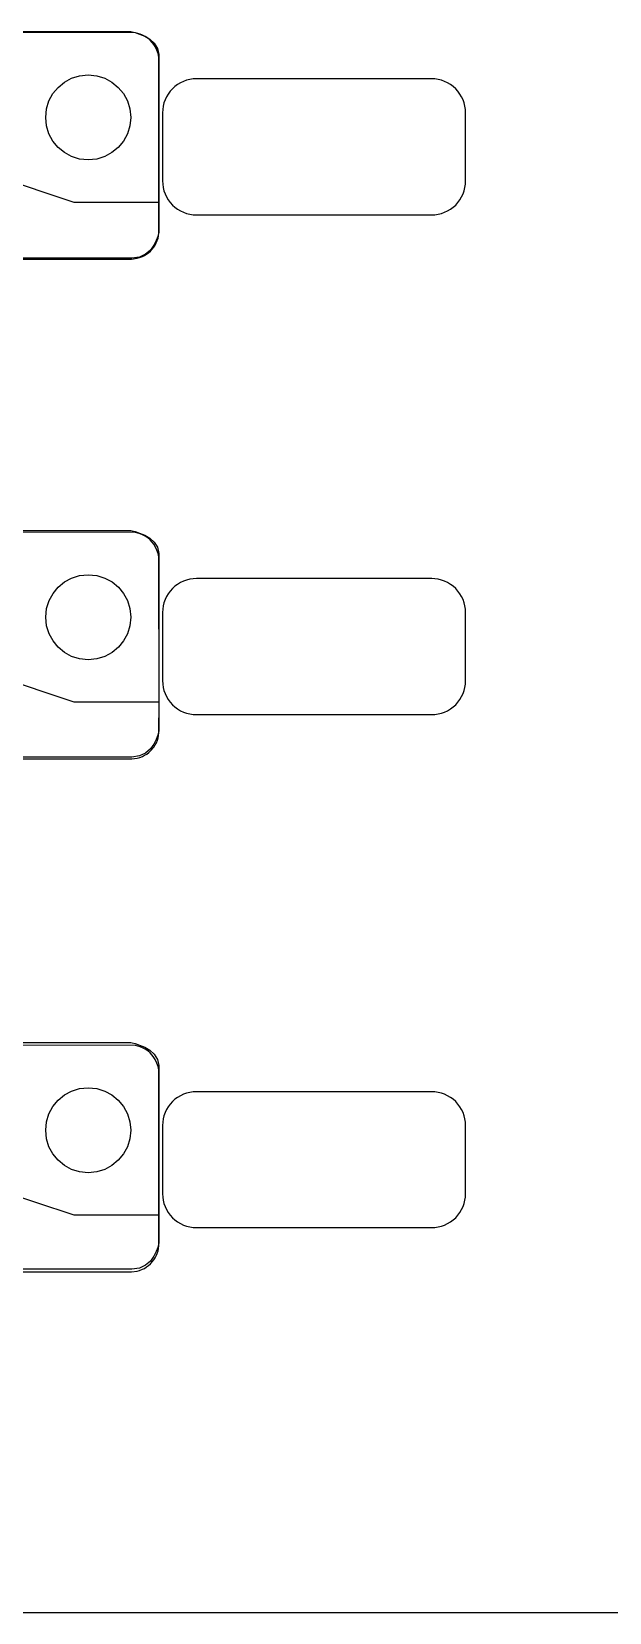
# Model space of a CAD drawing. Header units: metres. Extents: x 0 to 595, y 0 to 842.
# Drawn here: x 337.3 to 357.3, y 447.9 to 502.6 of the extents above; entities that cross this region are included whole.
import ezdxf

# ---------------------------------------------------------------- set-up
doc = ezdxf.new("R2010")
doc.units = ezdxf.units.M
doc.layers.add('SCHEMATICS', color=7, linetype='Continuous')

msp = doc.modelspace()

# ---------------------------------------------------------------- linework, layer by layer
at = {"layer": 'SCHEMATICS', "color": 7}
for p, q in [((340.911, 502.577), (336.825, 502.586)), ((340.999, 502.556), (340.911, 502.577)), ((341.078, 502.532), (340.999, 502.556)), ((341.16, 502.498), (341.078, 502.532)), ((341.253, 502.448), (341.16, 502.498)), ((341.342, 502.39), (341.253, 502.448)), ((341.424, 502.319), (341.342, 502.39)), ((341.495, 502.243), (341.424, 502.319)), ((341.552, 502.172), (341.495, 502.243)), ((341.599, 502.096), (341.552, 502.172)), ((341.657, 501.97), (341.599, 502.096)), ((341.702, 501.856), (341.657, 501.97)), ((341.714, 501.794), (341.702, 501.856)), ((341.721, 501.733), (341.714, 501.794)), ((341.729, 496.703), (341.721, 501.733)), ((351.171, 500.982), (343.029, 500.982)), ((341.851, 499.805), (341.851, 497.45)), ((352.346, 497.45), (352.346, 499.805)), ((338.788, 496.703), (335.845, 497.684)), ((341.73, 496.703), (338.788, 496.703)), ((341.726, 495.642), (341.729, 496.703)), ((343.029, 496.272), (351.171, 496.272)), ((341.549, 495.15), (341.594, 495.225)), ((341.594, 495.225), (341.637, 495.299)), ((341.637, 495.299), (341.672, 495.381)), ((341.672, 495.381), (341.696, 495.465)), ((341.696, 495.465), (341.714, 495.551)), ((341.714, 495.551), (341.726, 495.642)), ((303.525, 494.745), (340.781, 494.742)), ((340.781, 494.742), (340.971, 494.769)), ((340.971, 494.769), (341.06, 494.792)), ((341.06, 494.792), (341.153, 494.828)), ((341.153, 494.828), (341.228, 494.865)), ((341.228, 494.865), (341.301, 494.912)), ((341.301, 494.912), (341.37, 494.964)), ((341.37, 494.964), (341.435, 495.021)), ((341.435, 495.021), (341.549, 495.15)), ((340.914, 485.273), (336.828, 485.288)), ((341.002, 485.254), (340.914, 485.273)), ((341.081, 485.233), (341.002, 485.254)), ((341.163, 485.201), (341.081, 485.233)), ((341.256, 485.146), (341.163, 485.201)), ((341.345, 485.089), (341.256, 485.146)), ((341.427, 485.02), (341.345, 485.089)), ((341.498, 484.94), (341.427, 485.02)), ((341.555, 484.87), (341.498, 484.94)), ((341.602, 484.796), (341.555, 484.87)), ((341.66, 484.667), (341.602, 484.796)), ((341.705, 484.55), (341.66, 484.667)), ((341.717, 484.495), (341.705, 484.55)), ((341.724, 484.43), (341.717, 484.495)), ((341.732, 479.399), (341.724, 484.43)), ((351.171, 483.682), (343.029, 483.682)), ((341.851, 482.504), (341.851, 480.149)), ((352.346, 480.149), (352.346, 482.504)), ((338.794, 479.399), (335.851, 480.385)), ((341.736, 479.399), (338.794, 479.399)), ((341.729, 478.338), (341.732, 479.399)), ((343.029, 478.973), (351.171, 478.973)), ((341.699, 478.165), (341.717, 478.251)), ((341.717, 478.251), (341.729, 478.338)), ((341.373, 477.661), (341.438, 477.72)), ((341.438, 477.72), (341.552, 477.852)), ((341.552, 477.852), (341.597, 477.925)), ((341.597, 477.925), (341.64, 477.999)), ((341.64, 477.999), (341.675, 478.085)), ((341.675, 478.085), (341.699, 478.165)), ((303.528, 477.442), (340.784, 477.439)), ((340.784, 477.439), (340.974, 477.465)), ((340.974, 477.465), (341.063, 477.492)), ((341.063, 477.492), (341.156, 477.526)), ((341.156, 477.526), (341.231, 477.565)), ((341.231, 477.565), (341.304, 477.609)), ((341.304, 477.609), (341.373, 477.661)), ((340.911, 467.518), (336.825, 467.532)), ((340.999, 467.497), (340.911, 467.518)), ((341.078, 467.473), (340.999, 467.497)), ((341.16, 467.442), (341.078, 467.473)), ((341.253, 467.389), (341.16, 467.442)), ((341.342, 467.331), (341.253, 467.389)), ((341.424, 467.263), (341.342, 467.331)), ((341.495, 467.184), (341.424, 467.263)), ((341.552, 467.11), (341.495, 467.184)), ((341.599, 467.04), (341.552, 467.11)), ((341.657, 466.911), (341.599, 467.04)), ((341.702, 466.794), (341.657, 466.911)), ((341.714, 466.735), (341.702, 466.794)), ((341.721, 466.677), (341.714, 466.735)), ((341.729, 461.647), (341.721, 466.677)), ((351.171, 465.921), (343.029, 465.921)), ((341.851, 464.746), (341.851, 462.391)), ((352.346, 462.391), (352.346, 464.746)), ((338.788, 461.647), (335.845, 462.625)), ((341.73, 461.647), (338.788, 461.647)), ((341.726, 460.583), (341.729, 461.647)), ((343.029, 461.215), (351.171, 461.215)), ((341.594, 460.166), (341.637, 460.243)), ((341.637, 460.243), (341.672, 460.325)), ((341.672, 460.325), (341.696, 460.409)), ((341.696, 460.409), (341.714, 460.498)), ((341.714, 460.498), (341.726, 460.583)), ((303.525, 459.686), (340.781, 459.683)), ((340.781, 459.683), (340.971, 459.71)), ((340.971, 459.71), (341.06, 459.736)), ((341.06, 459.736), (341.153, 459.772)), ((341.153, 459.772), (341.228, 459.806)), ((341.228, 459.806), (341.301, 459.853)), ((341.301, 459.853), (341.37, 459.905)), ((341.37, 459.905), (341.435, 459.964)), ((341.435, 459.964), (341.549, 460.096)), ((341.549, 460.096), (341.594, 460.166)), ((219.973, 447.897), (397.561, 447.897))]:
    msp.add_line(p, q, dxfattribs=at)
for points in [[(303.402, 502.607), (305.236, 502.607), (309.576, 502.608), (315.572, 502.61), (322.379, 502.611), (329.149, 502.613), (335.033, 502.615), (339.186, 502.616), (340.758, 502.616)], [(340.758, 502.616), (340.799, 502.608), (340.907, 502.581), (341.06, 502.531), (341.236, 502.455), (341.412, 502.35), (341.567, 502.212), (341.677, 502.037), (341.721, 501.822)], [(341.721, 501.822), (341.723, 501.377), (341.724, 500.594), (341.725, 499.597), (341.724, 498.508), (341.723, 497.448), (341.722, 496.539), (341.721, 495.905), (341.721, 495.666)], [(337.806, 499.647), (337.836, 499.944), (337.921, 500.22), (338.057, 500.47), (338.236, 500.687), (338.454, 500.867), (338.703, 501.002), (338.979, 501.087), (339.275, 501.117)], [(339.275, 501.117), (339.573, 501.087), (339.85, 501.002), (340.1, 500.867), (340.319, 500.687), (340.499, 500.47), (340.635, 500.22), (340.721, 499.944), (340.751, 499.647)], [(343.029, 500.982), (342.912, 500.976), (342.797, 500.959), (342.686, 500.931), (342.577, 500.892), (342.474, 500.842), (342.375, 500.783), (342.282, 500.715), (342.195, 500.637)], [(352.002, 500.637), (351.915, 500.715), (351.822, 500.783), (351.723, 500.842), (351.619, 500.892), (351.511, 500.931), (351.4, 500.959), (351.286, 500.976), (351.171, 500.982)], [(342.195, 500.637), (342.117, 500.549), (342.048, 500.455), (341.989, 500.356), (341.94, 500.253), (341.902, 500.145), (341.874, 500.034), (341.857, 499.921), (341.851, 499.805)], [(352.346, 499.805), (352.34, 499.921), (352.323, 500.034), (352.295, 500.145), (352.256, 500.253), (352.207, 500.356), (352.148, 500.455), (352.08, 500.549), (352.002, 500.637)], [(339.275, 498.175), (338.979, 498.205), (338.703, 498.29), (338.454, 498.426), (338.236, 498.605), (338.057, 498.823), (337.921, 499.073), (337.836, 499.35), (337.806, 499.647)], [(340.751, 499.647), (340.721, 499.35), (340.635, 499.073), (340.499, 498.823), (340.319, 498.605), (340.1, 498.426), (339.85, 498.29), (339.573, 498.205), (339.275, 498.175)], [(341.851, 497.45), (341.857, 497.334), (341.874, 497.22), (341.902, 497.108), (341.94, 496.999), (341.989, 496.895), (342.048, 496.795), (342.117, 496.702), (342.195, 496.614)], [(352.002, 496.614), (352.08, 496.702), (352.148, 496.795), (352.207, 496.895), (352.256, 496.999), (352.295, 497.108), (352.323, 497.22), (352.34, 497.334), (352.346, 497.45)], [(342.195, 496.614), (342.282, 496.536), (342.375, 496.468), (342.474, 496.41), (342.577, 496.361), (342.686, 496.322), (342.797, 496.295), (342.912, 496.278), (343.029, 496.272)], [(351.171, 496.272), (351.286, 496.278), (351.4, 496.295), (351.511, 496.322), (351.619, 496.361), (351.723, 496.41), (351.822, 496.468), (351.915, 496.536), (352.002, 496.614)], [(341.721, 495.666), (341.713, 495.628), (341.686, 495.527), (341.634, 495.384), (341.551, 495.22), (341.431, 495.056), (341.267, 494.913), (341.055, 494.812), (340.788, 494.774)], [(340.788, 494.774), (338.957, 494.774), (334.624, 494.776), (328.635, 494.777), (321.835, 494.779), (315.074, 494.781), (309.195, 494.782), (305.048, 494.784), (303.477, 494.784)], [(303.402, 485.339), (305.236, 485.339), (309.576, 485.34), (315.572, 485.341), (322.379, 485.342), (329.149, 485.343), (335.033, 485.344), (339.186, 485.345), (340.758, 485.345)], [(340.758, 485.345), (340.799, 485.337), (340.907, 485.31), (341.06, 485.26), (341.236, 485.185), (341.412, 485.08), (341.567, 484.941), (341.677, 484.766), (341.721, 484.551)], [(341.721, 484.551), (341.723, 484.108), (341.724, 483.327), (341.725, 482.331), (341.724, 481.242), (341.723, 480.182), (341.722, 479.274), (341.721, 478.64), (341.721, 478.401)], [(337.809, 482.346), (337.839, 482.642), (337.924, 482.919), (338.06, 483.169), (338.239, 483.387), (338.456, 483.566), (338.706, 483.702), (338.982, 483.788), (339.278, 483.818)], [(339.278, 483.818), (339.576, 483.788), (339.853, 483.702), (340.103, 483.566), (340.322, 483.387), (340.502, 483.169), (340.638, 482.919), (340.724, 482.642), (340.754, 482.346)], [(342.195, 483.337), (342.117, 483.25), (342.048, 483.156), (341.989, 483.057), (341.94, 482.953), (341.902, 482.845), (341.874, 482.734), (341.857, 482.62), (341.851, 482.504)], [(343.029, 483.682), (342.912, 483.676), (342.797, 483.659), (342.686, 483.631), (342.577, 483.592), (342.474, 483.542), (342.375, 483.483), (342.282, 483.415), (342.195, 483.337)], [(352.002, 483.337), (351.915, 483.415), (351.822, 483.483), (351.723, 483.542), (351.619, 483.592), (351.511, 483.631), (351.4, 483.659), (351.286, 483.676), (351.171, 483.682)], [(352.346, 482.504), (352.34, 482.62), (352.323, 482.734), (352.295, 482.845), (352.256, 482.953), (352.207, 483.057), (352.148, 483.156), (352.08, 483.25), (352.002, 483.337)], [(339.278, 480.873), (338.982, 480.903), (338.706, 480.989), (338.456, 481.124), (338.239, 481.304), (338.06, 481.522), (337.924, 481.772), (337.839, 482.049), (337.809, 482.346)], [(340.754, 482.346), (340.724, 482.049), (340.638, 481.772), (340.502, 481.522), (340.322, 481.304), (340.103, 481.124), (339.853, 480.989), (339.576, 480.903), (339.278, 480.873)], [(341.851, 480.149), (341.857, 480.033), (341.874, 479.918), (341.902, 479.807), (341.94, 479.699), (341.989, 479.595), (342.048, 479.496), (342.117, 479.403), (342.195, 479.317)], [(352.002, 479.317), (352.08, 479.403), (352.148, 479.496), (352.207, 479.595), (352.256, 479.699), (352.295, 479.807), (352.323, 479.918), (352.34, 480.033), (352.346, 480.149)], [(342.195, 479.317), (342.282, 479.238), (342.375, 479.169), (342.474, 479.11), (342.577, 479.061), (342.686, 479.023), (342.797, 478.995), (342.912, 478.979), (343.029, 478.973)], [(351.171, 478.973), (351.286, 478.979), (351.4, 478.995), (351.511, 479.023), (351.619, 479.061), (351.723, 479.11), (351.822, 479.169), (351.915, 479.238), (352.002, 479.317)], [(341.721, 478.401), (341.713, 478.362), (341.686, 478.261), (341.634, 478.117), (341.551, 477.952), (341.431, 477.787), (341.267, 477.643), (341.055, 477.542), (340.788, 477.503)], [(340.788, 477.503), (338.957, 477.504), (334.624, 477.506), (328.635, 477.509), (321.835, 477.512), (315.074, 477.515), (309.195, 477.518), (305.048, 477.52), (303.477, 477.521)], [(303.402, 467.614), (305.236, 467.614), (309.576, 467.615), (315.572, 467.616), (322.379, 467.617), (329.149, 467.618), (335.033, 467.619), (339.186, 467.62), (340.758, 467.62)], [(340.758, 467.62), (340.799, 467.612), (340.907, 467.584), (341.06, 467.534), (341.236, 467.458), (341.412, 467.353), (341.567, 467.215), (341.677, 467.04), (341.721, 466.826)], [(341.721, 466.826), (341.723, 466.381), (341.724, 465.599), (341.725, 464.602), (341.724, 463.513), (341.723, 462.454), (341.722, 461.546), (341.721, 460.912), (341.721, 460.673)], [(337.806, 464.587), (337.836, 464.883), (337.921, 465.16), (338.057, 465.41), (338.236, 465.627), (338.454, 465.807), (338.703, 465.943), (338.979, 466.029), (339.275, 466.059)], [(339.275, 466.059), (339.573, 466.029), (339.85, 465.943), (340.1, 465.807), (340.319, 465.627), (340.499, 465.41), (340.635, 465.16), (340.721, 464.883), (340.751, 464.587)], [(343.029, 465.921), (342.912, 465.915), (342.797, 465.898), (342.686, 465.871), (342.577, 465.832), (342.474, 465.783), (342.375, 465.725), (342.282, 465.657), (342.195, 465.579)], [(352.002, 465.579), (351.915, 465.657), (351.822, 465.725), (351.723, 465.783), (351.619, 465.832), (351.511, 465.871), (351.4, 465.898), (351.286, 465.915), (351.171, 465.921)], [(342.195, 465.579), (342.117, 465.493), (342.048, 465.4), (341.989, 465.301), (341.94, 465.197), (341.902, 465.089), (341.874, 464.978), (341.857, 464.863), (341.851, 464.746)], [(352.346, 464.746), (352.34, 464.863), (352.323, 464.978), (352.295, 465.089), (352.256, 465.197), (352.207, 465.301), (352.148, 465.4), (352.08, 465.493), (352.002, 465.579)], [(339.275, 463.117), (338.979, 463.147), (338.703, 463.233), (338.454, 463.368), (338.236, 463.548), (338.057, 463.765), (337.921, 464.015), (337.836, 464.291), (337.806, 464.587)], [(340.751, 464.587), (340.721, 464.291), (340.635, 464.015), (340.499, 463.765), (340.319, 463.548), (340.1, 463.368), (339.85, 463.233), (339.573, 463.147), (339.275, 463.117)], [(341.851, 462.391), (341.857, 462.275), (341.874, 462.161), (341.902, 462.05), (341.94, 461.942), (341.989, 461.838), (342.048, 461.739), (342.117, 461.646), (342.195, 461.559)], [(352.002, 461.559), (352.08, 461.646), (352.148, 461.739), (352.207, 461.838), (352.256, 461.942), (352.295, 462.05), (352.323, 462.161), (352.34, 462.275), (352.346, 462.391)], [(342.195, 461.559), (342.282, 461.482), (342.375, 461.413), (342.474, 461.354), (342.577, 461.305), (342.686, 461.266), (342.797, 461.238), (342.912, 461.221), (343.029, 461.215)], [(351.171, 461.215), (351.286, 461.221), (351.4, 461.238), (351.511, 461.266), (351.619, 461.305), (351.723, 461.354), (351.822, 461.413), (351.915, 461.482), (352.002, 461.559)], [(341.721, 460.673), (341.713, 460.634), (341.686, 460.532), (341.634, 460.388), (341.551, 460.223), (341.431, 460.058), (341.267, 459.914), (341.055, 459.812), (340.788, 459.773)], [(340.788, 459.773), (338.957, 459.774), (334.624, 459.775), (328.635, 459.778), (321.835, 459.781), (315.074, 459.783), (309.195, 459.786), (305.048, 459.787), (303.477, 459.788)]]:
    msp.add_lwpolyline(points, dxfattribs=at)

doc.saveas('drawing.dxf')
